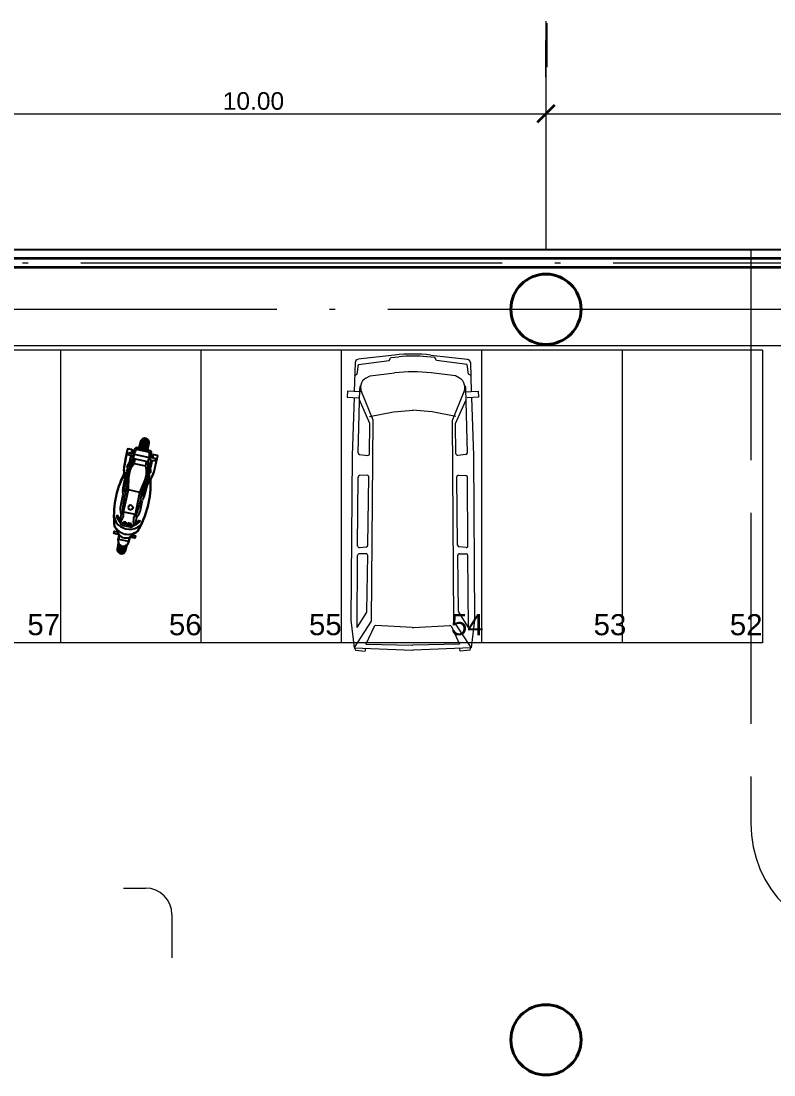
# Model space of a CAD drawing. Header units: inches. Extents: x 13 to 261, y -112 to -47.
# Drawn here: x 97.38 to 110.25, y -65.93 to -47.92 of the extents above; entities that cross this region are included whole.
import ezdxf

# ---------------------------------------------------------------- set-up
doc = ezdxf.new("R2010")
doc.units = ezdxf.units.IN
doc.header["$MEASUREMENT"] = 0
doc.linetypes.add('ACAD_ISO02W100', pattern=[15, 12, -3])
doc.linetypes.add('ACAD_ISO04W100', pattern=[30, 24, -3, 0, -3])
for name, color, linetype, lineweight in [('AUTOS', 6, 'Continuous', 20), ('BANQUETA', 2, 'Continuous', 18), ('CAJONES', 3, 'Continuous', 20), ('COLUMNAS', 20, 'Continuous', 40), ('COTAS', 192, 'Continuous', 13), ('EJES', 1, 'ACAD_ISO04W100', 13), ('MUROS', 5, 'Continuous', 35), ('POY. LOSA', 212, 'ACAD_ISO02W100', 13), ('SIMBOLOGIA', 10, 'Continuous', 18), ('TERRENO', 8, 'Continuous', 25), ('TEXTOS', 124, 'Continuous', 30)]:
    doc.layers.add(name, color=color, linetype=linetype, lineweight=lineweight)
doc.layers.add('CONTORNO', color=7, linetype='Continuous')
doc.styles.add('COTAS', font='ARIALUNI.TTF', dxfattribs={"height": 0.3})
doc.styles.add('TEXTOS', font='ARIALUNI.TTF', dxfattribs={"height": 0.36})

# ---------------------------------------------------------------- blocks, each defined once
blk = doc.blocks.new('_ArchTick')
at = {"color": 0, "linetype": 'ByBlock', "const_width": 0.15}
blk.add_lwpolyline([(-0.5, -0.5), (0.5, 0.5)], dxfattribs=at)

msp = doc.modelspace()

# ---------------------------------------------------------------- linework, layer by layer
for p, q in [((99.405, -55.216), (99.434, -55.084)), ((99.454, -55.063), (99.421, -55.219)), ((99.48, -55.053), (99.443, -55.224)), ((99.47, -55.23), (99.509, -55.054)), ((99.535, -55.065), (99.498, -55.236)), ((99.199, -55.24), (99.145, -55.52)), ((99.208, -55.233), (99.199, -55.24)), ((99.27, -55.246), (99.208, -55.233)), ((99.276, -55.258), (99.262, -55.308)), ((99.27, -55.246), (99.276, -55.258)), ((99.292, -55.312), (99.33, -55.224)), ((99.312, -55.321), (99.346, -55.255)), ((99.385, -55.219), (99.353, -55.212)), ((99.368, -55.245), (99.558, -55.286)), ((99.559, -55.25), (99.381, -55.211)), ((99.381, -55.211), (99.392, -55.234)), ((99.392, -55.234), (99.54, -55.266)), ((99.424, -55.108), (99.4, -55.215)), ((99.554, -55.086), (99.52, -55.241)), ((99.535, -55.244), (99.564, -55.114)), ((99.563, -55.139), (99.54, -55.245)), ((99.559, -55.25), (99.54, -55.266)), ((99.553, -55.256), (99.584, -55.263)), ((99.194, -55.531), (99.264, -55.403)), ((99.197, -55.53), (99.307, -55.401)), ((99.203, -55.336), (99.212, -55.298)), ((99.293, -55.356), (99.203, -55.336)), ((99.212, -55.298), (99.302, -55.317)), ((99.221, -55.297), (99.293, -55.313)), ((99.253, -55.347), (99.225, -55.475)), ((99.307, -55.401), (99.226, -55.543)), ((99.296, -55.434), (99.262, -55.506)), ((99.28, -55.353), (99.264, -55.403)), ((99.27, -55.351), (99.268, -55.389)), ((99.271, -55.31), (99.273, -55.269)), ((99.291, -55.315), (99.292, -55.312)), ((99.292, -55.313), (99.291, -55.315)), ((99.312, -55.321), (99.292, -55.313)), ((99.302, -55.317), (99.293, -55.356)), ((99.33, -55.406), (99.296, -55.434)), ((99.307, -55.401), (99.3, -55.431)), ((99.307, -55.401), (99.312, -55.321)), ((99.547, -55.453), (99.307, -55.401)), ((99.312, -55.321), (99.576, -55.379)), ((99.313, -55.481), (99.33, -55.406)), ((99.548, -55.453), (99.577, -55.379)), ((99.577, -55.379), (99.573, -55.305)), ((99.577, -55.379), (99.598, -55.38)), ((99.588, -55.379), (99.579, -55.418)), ((99.579, -55.418), (99.669, -55.437)), ((99.593, -55.421), (99.586, -55.473)), ((99.677, -55.399), (99.588, -55.379)), ((99.602, -55.423), (99.588, -55.458)), ((99.62, -55.427), (99.592, -55.555)), ((99.669, -55.395), (99.597, -55.379)), ((99.598, -55.381), (99.599, -55.379)), ((99.598, -55.38), (99.598, -55.381)), ((99.599, -55.379), (99.6, -55.283)), ((99.618, -55.386), (99.634, -55.347)), ((99.635, -55.336), (99.628, -55.388)), ((99.646, -55.328), (99.635, -55.336)), ((99.646, -55.328), (99.708, -55.342)), ((99.713, -55.351), (99.646, -55.629)), ((99.669, -55.437), (99.677, -55.399)), ((99.708, -55.342), (99.713, -55.351)), ((99.121, -55.936), (99.178, -55.622)), ((99.149, -55.916), (99.224, -55.549)), ((99.181, -55.616), (99.205, -55.571)), ((99.236, -55.598), (99.183, -55.921)), ((99.195, -55.553), (99.215, -55.59)), ((99.219, -55.701), (99.241, -55.602)), ((99.262, -55.506), (99.236, -55.598)), ((99.241, -55.602), (99.274, -55.536)), ((99.274, -55.536), (99.313, -55.481)), ((99.313, -55.481), (99.508, -55.524)), ((99.478, -55.988), (99.562, -55.623)), ((99.509, -55.524), (99.525, -55.448)), ((99.522, -55.59), (99.509, -55.524)), ((99.524, -55.663), (99.522, -55.59)), ((99.525, -55.448), (99.544, -55.488)), ((99.545, -55.568), (99.531, -55.662)), ((99.548, -55.453), (99.542, -55.483)), ((99.544, -55.488), (99.545, -55.568)), ((99.594, -55.616), (99.548, -55.453)), ((99.548, -55.453), (99.563, -55.616)), ((99.597, -55.619), (99.586, -55.473)), ((99.154, -55.758), (99.14, -55.641)), ((99.217, -55.935), (99.219, -55.701)), ((99.408, -55.977), (99.503, -55.763)), ((99.531, -55.662), (99.445, -55.978)), ((99.495, -56.018), (99.573, -55.708)), ((99.503, -55.763), (99.524, -55.663)), ((99.539, -55.842), (99.6, -55.741)), ((99.587, -55.638), (99.553, -55.663)), ((99.574, -55.701), (99.57, -55.651)), ((99.122, -56.007), (99.12, -55.96)), ((99.131, -56.306), (99.217, -55.935)), ((99.153, -55.972), (99.162, -55.994)), ((99.217, -55.935), (99.183, -55.921)), ((99.217, -55.935), (99.183, -55.921)), ((99.407, -55.977), (99.217, -55.935)), ((99.407, -55.977), (99.217, -55.935)), ((99.333, -56.35), (99.408, -55.977)), ((99.408, -55.977), (99.445, -55.978)), ((99.408, -55.977), (99.445, -55.978)), ((99.077, -56.234), (99.12, -56.033)), ((99.412, -56.307), (99.456, -56.106)), ((99.451, -56.037), (99.434, -56.053)), ((99.465, -56.081), (99.486, -56.039)), ((99.09, -56.356), (99.076, -56.271)), ((99.131, -56.306), (99.09, -56.354)), ((99.131, -56.306), (99.332, -56.35)), ((99.131, -56.367), (99.131, -56.306)), ((99.214, -56.214), (99.208, -56.239)), ((99.208, -56.239), (99.23, -56.269)), ((99.246, -56.195), (99.214, -56.214)), ((99.23, -56.269), (99.258, -56.275)), ((99.274, -56.201), (99.246, -56.195)), ((99.29, -56.257), (99.258, -56.275)), ((99.274, -56.201), (99.296, -56.232)), ((99.296, -56.232), (99.29, -56.257)), ((99.349, -56.412), (99.397, -56.341)), ((99.028, -56.369), (99.005, -56.381)), ((99.005, -56.381), (99.055, -56.468)), ((99.033, -56.377), (99.01, -56.39)), ((99.09, -56.479), (99.028, -56.369)), ((99.061, -56.473), (99.09, -56.479)), ((99.062, -56.473), (99.088, -56.516)), ((99.09, -56.354), (99.07, -56.445)), ((99.093, -56.492), (99.084, -56.478)), ((99.085, -56.467), (99.114, -56.424)), ((99.122, -56.5), (99.125, -56.487)), ((99.137, -56.513), (99.122, -56.5)), ((99.125, -56.487), (99.144, -56.481)), ((99.251, -56.543), (99.125, -56.515)), ((99.129, -56.497), (99.14, -56.497)), ((99.141, -56.493), (99.13, -56.489)), ((99.144, -56.502), (99.136, -56.506)), ((99.162, -56.519), (99.137, -56.513)), ((99.141, -56.484), (99.147, -56.491)), ((99.169, -56.487), (99.144, -56.481)), ((99.152, -56.506), (99.151, -56.511)), ((99.155, -56.491), (99.156, -56.485)), ((99.16, -56.506), (99.166, -56.512)), ((99.162, -56.519), (99.181, -56.513)), ((99.17, -56.49), (99.163, -56.495)), ((99.166, -56.503), (99.177, -56.508)), ((99.178, -56.5), (99.167, -56.499)), ((99.169, -56.487), (99.184, -56.5)), ((99.181, -56.513), (99.184, -56.5)), ((99.201, -56.517), (99.204, -56.504)), ((99.216, -56.531), (99.201, -56.517)), ((99.223, -56.499), (99.204, -56.504)), ((99.219, -56.514), (99.207, -56.514)), ((99.209, -56.506), (99.22, -56.51)), ((99.223, -56.52), (99.215, -56.523)), ((99.22, -56.501), (99.225, -56.508)), ((99.223, -56.499), (99.248, -56.504)), ((99.231, -56.523), (99.229, -56.529)), ((99.234, -56.508), (99.235, -56.502)), ((99.239, -56.523), (99.245, -56.529)), ((99.25, -56.508), (99.241, -56.512)), ((99.255, -56.525), (99.245, -56.52)), ((99.246, -56.516), (99.257, -56.517)), ((99.263, -56.517), (99.248, -56.504)), ((99.26, -56.53), (99.263, -56.517)), ((99.298, -56.524), (99.401, -56.45)), ((99.327, -56.53), (99.298, -56.524)), ((99.308, -56.516), (99.299, -56.464)), ((99.307, -56.405), (99.333, -56.35)), ((99.35, -56.41), (99.33, -56.501)), ((99.333, -56.35), (99.35, -56.41)), ((99.416, -56.47), (99.335, -56.529)), ((99.392, -56.455), (99.408, -56.476)), ((99.401, -56.45), (99.416, -56.47)), ((98.967, -56.676), (98.975, -56.641)), ((99.05, -56.694), (98.967, -56.676)), ((98.975, -56.641), (99.027, -56.652)), ((99.04, -56.694), (98.975, -56.68)), ((99.056, -56.702), (99.039, -56.783)), ((99.12, -56.539), (99.246, -56.567)), ((99.216, -56.531), (99.241, -56.536)), ((99.241, -56.536), (99.26, -56.53)), ((99.326, -56.531), (99.285, -56.559)), ((99.29, -56.535), (99.304, -56.526)), ((99.025, -56.965), (99.05, -56.851)), ((99.046, -56.845), (99.026, -56.937)), ((99.062, -56.867), (99.036, -56.991)), ((99.055, -56.734), (99.046, -56.773)), ((99.046, -56.773), (99.216, -56.81)), ((99.066, -56.713), (99.055, -56.734)), ((99.055, -57.011), (99.083, -56.883)), ((99.155, -56.993), (99.18, -56.879)), ((99.186, -56.874), (99.166, -56.967)), ((99.225, -56.771), (99.216, -56.81)), ((99.236, -56.741), (99.218, -56.822)), ((99.223, -56.747), (99.225, -56.771)), ((99.246, -56.736), (99.328, -56.754)), ((99.254, -56.741), (99.32, -56.755)), ((99.336, -56.719), (99.283, -56.708)), ((99.328, -56.754), (99.336, -56.719)), ((99.109, -56.893), (99.081, -57.022)), ((99.109, -57.023), (99.137, -56.895)), ((99.162, -56.888), (99.135, -57.013))]:
    msp.add_line(p, q)
for centre, radius, start, end in [((99.493, -55.123), 0.0711, 347.4138, 168.0764), ((99.349, -55.232), 0.02, 77.7451, 156.3944), ((99.363, -55.265), 0.02, 77.7451, 152.8132), ((99.58, -55.282), 0.02, 359.0958, 77.7451), ((99.553, -55.306), 0.02, 2.6769, 77.7451), ((99.538, -55.596), 0.4, 169.1026, 186.4393), ((99.198, -55.625), 0.02, 151.104, 169.7152), ((99.211, -55.541), 0.02, 151.0169, 208.6588), ((99.212, -55.543), 0.02, 139.6875, 208.6588), ((99.243, -55.553), 0.02, 150.2903, 168.4395), ((99.543, -55.618), 0.02, 347.0507, 5.1999), ((99.575, -55.622), 0.02, 306.8314, 15.8026), ((99.577, -55.62), 0.02, 306.8314, 4.4732), ((100.542, -56.379), 1.575, 152.6872, 186.5126), ((98.019, -55.831), 1.575, 328.9775, 2.803), ((99.554, -55.703), 0.02, 345.7749, 4.3861), ((99.257, -55.535), 0.4, 329.0509, 346.3875), ((100.633, -56.385), 1.522, 162.2593, 177.8583), ((99.22, -55.954), 0.1, 169.7152, 183.0326), ((99.247, -55.936), 0.1, 168.4395, 201.0724), ((97.933, -55.799), 1.522, 337.6319, 353.2309), ((99.022, -56.012), 0.1, 347.7451, 3.0326), ((99.381, -55.965), 0.1, 314.4177, 347.0507), ((99.553, -56.127), 0.1, 152.4576, 167.7451), ((99.398, -55.993), 0.1, 332.4576, 345.7749), ((99.174, -56.255), 0.1, 167.7451, 189.4319), ((99.314, -56.285), 0.1, 326.0582, 347.7451), ((99.27, -56.343), 0.304, 185.6307, 208.946), ((99.234, -56.314), 0.291, 217.2926, 298.1976), ((99.063, -56.463), 0.01, 209.6127, 257.7451), ((99.131, -56.49), 0.05, 210.9833, 257.7451), ((99.136, -56.466), 0.05, 210.9833, 257.7451), ((99.031, -56.368), 0.1, 325.8391, 0.663), ((99.398, -56.447), 0.1, 154.8271, 189.6511), ((99.191, -56.326), 0.304, 306.5442, 329.8594), ((99.211, -56.421), 0.272, 210.3012, 305.1889), ((99.172, -56.603), 0.152, 183.8026, 331.6872), ((99.257, -56.518), 0.05, 257.7451, 304.5069), ((99.262, -56.494), 0.05, 257.7451, 304.5069), ((99.329, -56.521), 0.01, 257.7451, 305.8774), ((99.128, -56.803), 0.0918, 167.4138, 348.0764), ((99.096, -56.952), 0.0711, 167.4138, 348.0764)]:
    msp.add_arc(centre, radius, start, end)
at = {"layer": 'AUTOS'}
for p, q in [((103.764, -53.631), (103.139, -53.703)), ((104.384, -53.631), (105.009, -53.703)), ((103.089, -53.757), (103.074, -54.253)), ((103.121, -53.959), (103.144, -53.79)), ((103.144, -53.79), (103.669, -53.725)), ((103.669, -53.725), (103.699, -53.672)), ((103.699, -53.672), (103.835, -53.66)), ((104.449, -53.672), (104.313, -53.66)), ((104.48, -53.725), (104.449, -53.672)), ((105.004, -53.79), (104.48, -53.725)), ((105.027, -53.959), (105.004, -53.79)), ((105.059, -53.757), (105.075, -54.253)), ((103.077, -53.982), (103.121, -53.959)), ((103.274, -54.023), (103.344, -53.984)), ((103.344, -53.984), (103.762, -53.936)), ((104.805, -53.984), (104.386, -53.936)), ((104.875, -54.023), (104.805, -53.984)), ((105.071, -53.982), (105.027, -53.959)), ((103.186, -54.159), (103.189, -54.142)), ((104.962, -54.159), (104.959, -54.142)), ((102.957, -54.249), (102.953, -54.349)), ((102.953, -54.349), (103.147, -54.359)), ((103.189, -54.257), (102.957, -54.249)), ((103.07, -54.355), (103.039, -55.348)), ((103.141, -55.3), (103.167, -54.199)), ((103.396, -54.744), (103.196, -54.251)), ((104.753, -54.744), (104.952, -54.251)), ((104.96, -54.257), (105.192, -54.249)), ((105.007, -55.3), (104.982, -54.199)), ((105.195, -54.349), (105.002, -54.359)), ((105.078, -54.355), (105.11, -55.348)), ((105.192, -54.249), (105.195, -54.349)), ((103.342, -54.798), (103.162, -54.393)), ((104.806, -54.798), (104.986, -54.393)), ((103.337, -54.678), (103.743, -54.599)), ((103.743, -54.599), (104.079, -54.57)), ((104.405, -54.599), (104.07, -54.57)), ((104.812, -54.678), (104.405, -54.599)), ((103.336, -55.316), (103.342, -54.798)), ((103.37, -58.176), (103.396, -54.744)), ((104.778, -58.176), (104.753, -54.744)), ((104.812, -55.316), (104.806, -54.798)), ((103.039, -55.348), (103.017, -58.159)), ((103.166, -55.328), (103.305, -55.343)), ((104.982, -55.328), (104.843, -55.343)), ((105.11, -55.348), (105.131, -58.159)), ((103.131, -56.889), (103.138, -55.718)), ((103.294, -55.684), (103.165, -55.69)), ((103.307, -56.878), (103.323, -55.713)), ((104.841, -56.878), (104.825, -55.713)), ((104.854, -55.684), (104.983, -55.69)), ((105.017, -56.889), (105.01, -55.718)), ((103.123, -58.286), (103.13, -57.052)), ((103.276, -57.023), (103.158, -57.024)), ((103.162, -56.917), (103.282, -56.906)), ((103.291, -58.005), (103.305, -57.051)), ((104.857, -58.005), (104.844, -57.051)), ((104.986, -56.917), (104.867, -56.906)), ((104.872, -57.023), (104.99, -57.024)), ((105.025, -58.286), (105.018, -57.052)), ((103.123, -58.286), (103.287, -58.02)), ((105.025, -58.286), (104.861, -58.02)), ((103.017, -58.159), (103.074, -58.634)), ((103.078, -58.626), (103.37, -58.176)), ((103.413, -58.265), (103.273, -58.567)), ((104.065, -58.284), (103.44, -58.249)), ((104.084, -58.284), (104.708, -58.249)), ((104.736, -58.265), (104.875, -58.567)), ((105.07, -58.626), (104.778, -58.176)), ((105.131, -58.159), (105.074, -58.634)), ((103.074, -58.634), (104.068, -58.672)), ((103.095, -58.67), (103.09, -58.636)), ((103.095, -58.67), (103.262, -58.688)), ((103.262, -58.688), (103.273, -58.641)), ((103.273, -58.567), (104.071, -58.583)), ((104.875, -58.567), (104.078, -58.583)), ((105.074, -58.634), (104.081, -58.672)), ((104.886, -58.688), (104.876, -58.641)), ((105.053, -58.67), (104.886, -58.688)), ((105.053, -58.67), (105.059, -58.636))]:
    msp.add_line(p, q, dxfattribs=at)
for centre, radius, start, end in [((104.074, -56.311), 2.698, 83.4043, 96.5957), ((103.145, -53.759), 0.0562, 96.5957, 178.1836), ((104.074, -56.347), 2.698, 84.9171, 95.0829), ((105.003, -53.759), 0.0562, 1.8164, 83.4043), ((104.074, -56.615), 2.698, 83.3562, 96.6438), ((103.251, -54.201), 0.0843, 151.494, 178.672), ((103.352, -54.188), 0.169, 170.1077, 202.0578), ((103.355, -54.171), 0.169, 118.9839, 170.1077), ((104.793, -54.171), 0.169, 9.8923, 61.0161), ((104.796, -54.188), 0.169, 337.9422, 9.8923), ((104.898, -54.201), 0.0843, 1.328, 28.506), ((103.169, -55.3), 0.0281, 179.6566, 263.9388), ((103.308, -55.315), 0.0281, 263.9388, 359.3495), ((104.84, -55.315), 0.0281, 180.6505, 276.0612), ((104.979, -55.3), 0.0281, 276.0612, 0.3434), ((103.167, -55.718), 0.0281, 92.4715, 179.6566), ((103.295, -55.712), 0.0281, 359.1971, 92.4715), ((104.853, -55.712), 0.0281, 87.5285, 180.8029), ((104.982, -55.718), 0.0281, 0.3434, 87.5285), ((103.279, -56.878), 0.0281, 275.3048, 359.1971), ((104.869, -56.878), 0.0281, 180.8029, 264.6952), ((103.159, -57.052), 0.0281, 90.5979, 179.6566), ((103.16, -56.889), 0.0281, 179.6566, 275.3048), ((103.277, -57.051), 0.0281, 359.1971, 90.5979), ((104.872, -57.051), 0.0281, 89.4021, 180.8029), ((104.989, -56.889), 0.0281, 264.6952, 0.3434), ((104.99, -57.052), 0.0281, 0.3434, 89.4021), ((103.263, -58.005), 0.0281, 328.3579, 359.1971), ((104.885, -58.005), 0.0281, 180.8029, 211.6421), ((103.438, -58.277), 0.0281, 86.7869, 155.1965), ((104.074, -58.115), 0.169, 266.7869, 273.2131), ((104.71, -58.277), 0.0281, 24.8035, 93.2131), ((104.074, -58.503), 0.169, 267.7943, 272.2057), ((104.074, -58.414), 0.169, 268.8622, 271.1378)]:
    msp.add_arc(centre, radius, start, end, dxfattribs=at)
at = {"layer": 'BANQUETA'}
msp.add_line((112.518, -53.474), (71.651, -53.474), dxfattribs=at)
at = {"layer": 'CAJONES'}
for p, q in [((110.051, -53.547), (71.651, -53.547)), ((98.051, -53.547), (98.051, -58.547)), ((100.451, -53.547), (100.451, -58.547)), ((102.851, -53.547), (102.851, -58.547)), ((105.251, -53.547), (105.251, -58.547)), ((107.651, -53.547), (107.651, -58.547)), ((110.051, -53.547), (110.051, -58.547)), ((110.051, -58.547), (71.651, -58.547))]:
    msp.add_line(p, q, dxfattribs=at)
at = {"layer": 'COLUMNAS'}
for centre in [(106.351, -52.848), (106.351, -65.327)]:
    msp.add_circle(centre, 0.6, dxfattribs=at)
at = {"layer": 'CONTORNO'}
msp.add_lwpolyline([(99.713, -55.351), (99.673, -55.518), (99.653, -55.601), (99.642, -55.644), (99.63, -55.678), (99.616, -55.712), (99.592, -55.754, -0.148672), (99.369, -56.643, -0.056745), (99.306, -56.675, -0.046105), (99.283, -56.708), (99.336, -56.719), (99.328, -56.754), (99.246, -56.736, 0.349135), (99.236, -56.741), (99.218, -56.824, -0.173873), (99.186, -56.874), (99.166, -56.967, -0.9943), (99.026, -56.938), (99.046, -56.845, 0.187808), (99.037, -56.789), (99.056, -56.702, 0.474398), (99.049, -56.694), (98.967, -56.676), (98.975, -56.641), (99.027, -56.652, -0.06519), (99.02, -56.613, -0.064755), (98.977, -56.558, -0.148672), (99.142, -55.656, -0.072089), (99.142, -55.537), (99.172, -55.38), (99.198, -55.247), (99.203, -55.236), (99.208, -55.233), (99.27, -55.246), (99.276, -55.258), (99.273, -55.269), (99.271, -55.308), (99.292, -55.312), (99.313, -55.264), (99.33, -55.224, -0.35731), (99.353, -55.212), (99.385, -55.219), (99.381, -55.211), (99.4, -55.215), (99.424, -55.106, -1.013858), (99.562, -55.138), (99.563, -55.139), (99.54, -55.245), (99.559, -55.25), (99.553, -55.256), (99.584, -55.263, -0.35731), (99.6, -55.283), (99.599, -55.379), (99.598, -55.379), (99.619, -55.384), (99.634, -55.347), (99.635, -55.336), (99.646, -55.328), (99.708, -55.342), (99.713, -55.351)], format="xyb", dxfattribs=at)
at = {"layer": 'COTAS', "color": 1}
for p, q in [((106.351, -48.883), (106.351, -48.258)), ((106.351, -48.55), (106.351, -50.758)), ((96.351, -49.508), (106.351, -49.508)), ((106.351, -49.508), (116.126, -49.508))]:
    msp.add_line(p, q, dxfattribs=at)
at = {"layer": 'EJES', "color": 1, "ltscale": 0.3}
for p, q in [((106.351, -47.925), (106.351, -51.827)), ((12.65, -52.848), (116.051, -52.848))]:
    msp.add_line(p, q, dxfattribs=at)
at = {"layer": 'EJES', "ltscale": 0.3}
msp.add_line((16.501, -52.052), (116.351, -52.052), dxfattribs=at)
at = {"layer": 'MUROS'}
for p, q in [((16.501, -51.977), (116.351, -51.977)), ((16.651, -52.127), (116.351, -52.127))]:
    msp.add_line(p, q, dxfattribs=at)
at = {"layer": 'POY. LOSA', "ltscale": 0.3}
msp.add_line((109.851, -51.827), (109.851, -61.627), dxfattribs=at)
msp.add_arc((111.851, -61.627), 2, 180, 270, dxfattribs=at)
at = {"layer": 'SIMBOLOGIA'}
for p, q in [((99.132, -62.735), (99.505, -62.735)), ((99.957, -63.186), (99.957, -63.327)), ((99.957, -63.327), (99.957, -63.928))]:
    msp.add_line(p, q, dxfattribs=at)
msp.add_arc((99.505, -63.187), 0.452, 0.1056, 90, dxfattribs=at)
at = {"layer": 'TERRENO'}
msp.add_line((16.351, -51.827), (116.351, -51.827), dxfattribs=at)
at = {"layer": 'TEXTOS', "color": 1}
msp.add_line((106.36, -47.958), (106.36, -48.712), dxfattribs=at)

# ---------------------------------------------------------------- block references
at = {"layer": 'COTAS', "color": 1, "xscale": 0.3, "yscale": 0.3, "zscale": 0.3}
msp.add_blockref('_ArchTick', (106.351, -49.508), dxfattribs=at)
at = {"layer": 'COTAS', "color": 1, "xscale": 0.3, "yscale": 0.3, "zscale": 0.3, "rotation": 180}
msp.add_blockref('_ArchTick', (106.351, -49.508), dxfattribs=at)

# ---------------------------------------------------------------- texts
at = {"layer": 'COTAS', "color": 1, "insert": (101.351, -49.292), "char_height": 0.3, "attachment_point": 5, "style": 'COTAS'}
msp.add_mtext('10.00', dxfattribs=at)
at = {"layer": 'TEXTOS', "style": 'TEXTOS'}
for s, p in [('57', (97.487, -58.415)), ('56', (99.906, -58.416)), ('55', (102.3, -58.415)), ('54', (104.726, -58.415)), ('53', (107.165, -58.416)), ('52', (109.493, -58.416))]:
    msp.add_text(s, height=0.36, dxfattribs=at).set_placement(p)

doc.saveas('drawing.dxf')
